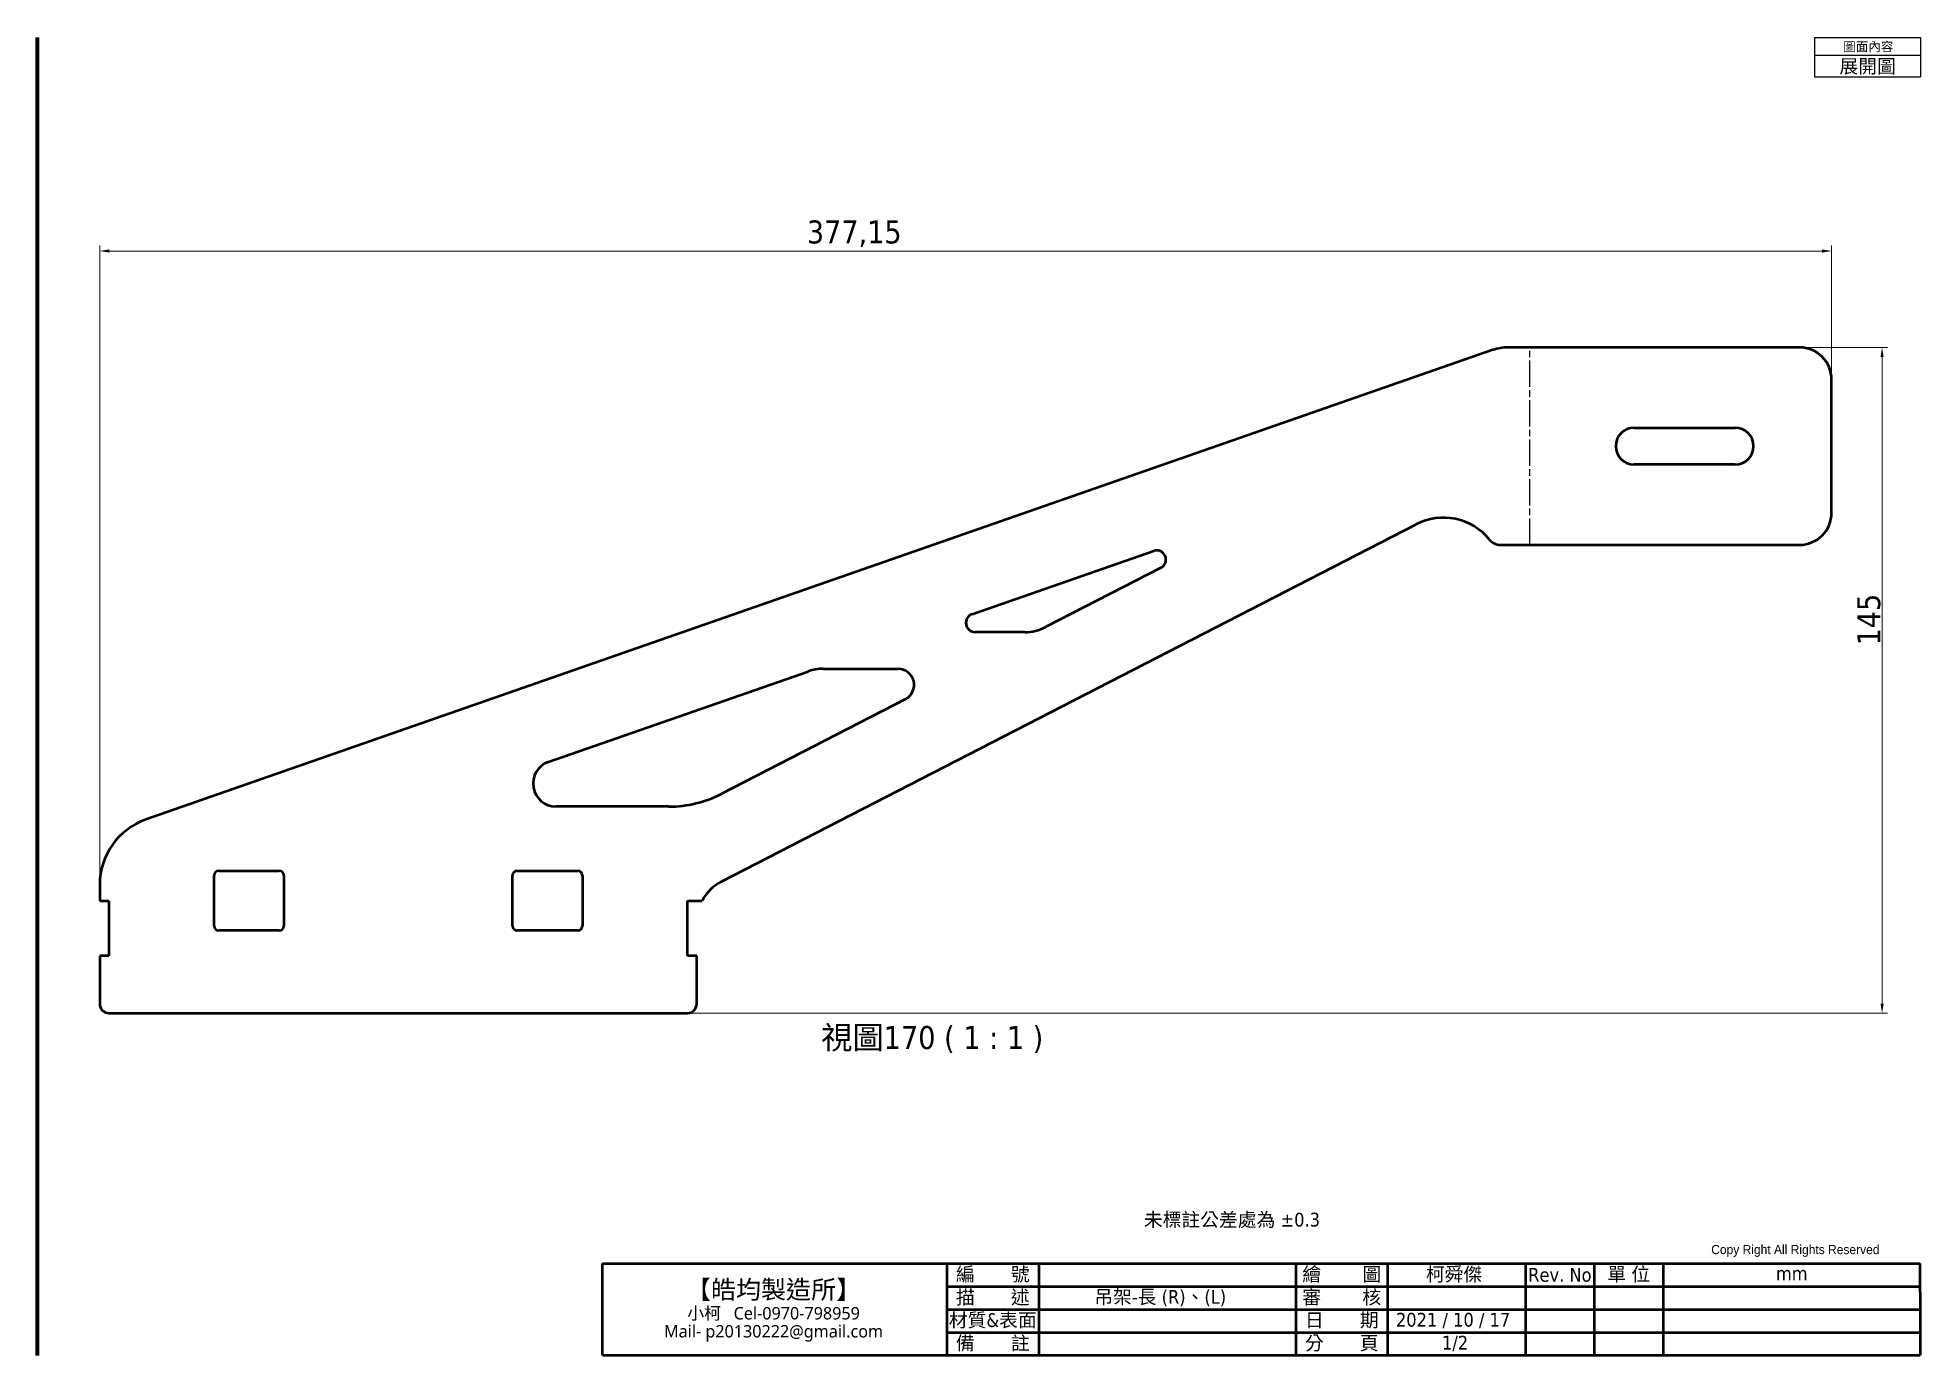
# Model space of a CAD drawing. Header units: millimetres. Extents: x 5 to 415, y 5 to 292.
import ezdxf
from ezdxf.enums import TextEntityAlignment as Align

# ---------------------------------------------------------------- set-up
doc = ezdxf.new("R2010")
doc.units = ezdxf.units.MM
doc.linetypes.add('CHAIN', pattern=[0.3543, 0.2362, -0.0295, 0.0591, -0.0295])
for name, color, linetype, lineweight in [('可見 (ISO)', 7, 'Continuous', 50), ('圖框 (ISO)', 7, 'Continuous', 70), ('折彎中心線 (ISO)', 7, 'CHAIN', 25), ('標註 (ISO)', 12, 'Continuous', 18), ('標題 (ISO)', 7, 'Continuous', 50), ('符號 (ISO)', 7, 'Continuous', 25)]:
    doc.layers.add(name, color=color, linetype=linetype, lineweight=lineweight)
doc.styles.add('@2.0標示文字 (ISO)', font='tahoma_0.ttf')
doc.styles.add('@3.0標示文字 (ISO)', font='tahoma_0.ttf')
doc.styles.add('標示文字 (ISO)', font='tahoma_0.ttf')
doc.styles.add('註記文字 (ISO)', font='tahoma_0.ttf')
doc.dimstyles.new('預設 (ISO)', dxfattribs={"dimtxt": 5, "dimasz": 2.1, "dimexe": 1.2, "dimexo": 0.5, "dimgap": 0.3, "dimtad": 1, "dimrnd": 1e-08, "dimtxsty": '標示文字 (ISO)', "dimcen": 0.09, "dimdle": 3, "dimclrd": 256, "dimclre": 256, "dimclrt": 256, "dimazin": 2, "dimtfac": 1, "dimtmove": 0, "dimatfit": 3, "dimfxl": 0, "dimtolj": 1, "dimtzin": 0, "dimlwd": -1, "dimlwe": -1, "dimarcsym": 0})

# ---------------------------------------------------------------- blocks, each defined once
blk = doc.blocks.new('圖框 預設圖框')
at = {"layer": '圖框 (ISO)', "flags": 128}
blk.add_lwpolyline([(5, 5), (5, 292)], dxfattribs=at)
blk = doc.blocks.new('標題欄框 KSJ-單位mm')
at = {"layer": '標題 (ISO)'}
for p, q in [((41.84, 139.37), (328.84, 139.37)), ((41.84, 130.09), (41.84, 139.37)), ((116.84, 139.37), (116.84, 119.37)), ((136.84, 139.37), (136.84, 119.37)), ((136.84, 139.37), (136.84, 119.37)), ((192.84, 139.37), (192.84, 119.37)), ((212.84, 139.37), (212.84, 119.37)), ((212.84, 139.37), (212.84, 119.37)), ((242.84, 139.37), (242.84, 119.37)), ((257.84, 139.37), (257.84, 119.37)), ((272.84, 139.37), (272.84, 119.37)), ((328.84, 133.09), (328.84, 139.37)), ((116.84, 134.37), (192.84, 134.37)), ((192.84, 134.37), (212.84, 134.37)), ((212.84, 134.37), (242.84, 134.37)), ((242.84, 134.37), (328.84, 134.37)), ((328.84, 133.09), (328.84, 119.37)), ((41.84, 119.37), (41.84, 130.09)), ((116.84, 129.37), (192.84, 129.37)), ((192.84, 129.37), (242.84, 129.37)), ((242.84, 129.37), (328.84, 129.37)), ((116.84, 124.37), (192.84, 124.37)), ((192.84, 124.37), (242.84, 124.37)), ((242.84, 124.37), (328.84, 124.37)), ((41.84, 119.37), (328.84, 119.37)), ((242.84, 119.37), (328.84, 119.37))]:
    blk.add_line(p, q, dxfattribs=at)
at = {"layer": '標題 (ISO)', "insert": (283.3, 143.41), "char_height": 2, "attachment_point": 1, "style": '註記文字 (ISO)'}
blk.add_mtext('\\f新細明體|b0|i0;\\H2.0000;Copy Right All Rights Reserved', dxfattribs=at)
at = {"layer": '標題 (ISO)', "insert": (79.1, 129.03), "char_height": 3, "width": 74.2489, "attachment_point": 5, "line_spacing_factor": 0.871881, "style": '註記文字 (ISO)'}
blk.add_mtext('{\\fMicrosoft JhengHei|b1|i0|c136|p34;\\H1.33333x;【皓均製造所】\\P\\fMicrosoft JhengHei|b0|i0|c136|p34;\\H0.675x;小柯   \\fMicrosoft JhengHei|b0|i0|c0|p34;Cel-\\f@Microsoft JhengHei|b0|i0|c0|p34;0970-798959\\H1.40979x; \\H0.70932x;\\P\\fMicrosoft JhengHei|b0|i0|c0|p34;Mail- \\f@Microsoft JhengHei|b0|i0|c0|p34;p20130222@gmail.com\\H1.08693x; }', dxfattribs=at)
at = {"layer": '標題 (ISO)', "char_height": 3, "attachment_point": 5, "style": '註記文字 (ISO)'}
for s, insert, width in [('編       號', (126.84, 136.87), 20), ('繪        圖        ', (202.84, 136.87), 20), ('Rev. No', (250.34, 136.87), 15), ('單 位 ', (265.34, 136.87), 15), ('mm', (300.84, 137.21), 56), ('描       述', (126.84, 131.87), 20), ('審        核', (202.84, 131.87), 20), ('材質&表面', (126.84, 126.87), 20), ('日       期', (202.84, 126.87), 20), ('備       註', (126.84, 121.87), 20), ('分       頁', (202.84, 121.87), 20)]:
    blk.add_mtext(s, dxfattribs=dict(at, insert=insert, width=width))
at = {"layer": '標題 (ISO)', "style": '註記文字 (ISO)'}
for tag, p in [('請輸入編號', (164.84, 136.87)), ('請輸入審核人員', (227.84, 131.87)), ('(變更序號)輸入1', (250.34, 131.87)), ('變更的日期1', (265.34, 131.87)), ('設計變更的內容1', (300.84, 131.87)), ('請輸入材質&表面處理', (164.84, 126.87)), ('(變更序號)輸入2', (250.34, 126.87)), ('變更的日期2', (265.34, 126.87)), ('設計變更的內容2', (300.84, 126.87)), ('請輸入備註', (164.84, 121.87)), ('(變更序號)輸入3', (250.34, 121.87)), ('變更的日期3', (265.34, 121.87)), ('設計變更的內容3', (300.84, 121.87))]:
    blk.add_attdef(tag, text='', height=3, dxfattribs=at).set_placement(p, align=Align.MIDDLE_CENTER)
for tag, p in [('請輸入繪圖人員_001', (221.16, 135.53)), ('請輸入描述_001', (148.94, 130.6)), ('請輸入日期_001', (214.64, 125.62)), ('請輸入分頁_001', (224.67, 120.62))]:
    blk.add_attdef(tag, p, '', height=3, dxfattribs=at)
blk = doc.blocks.new('表格2')
at = {"layer": '符號 (ISO)'}
for p, q in [((391.95, 292), (415, 292)), ((391.95, 292), (391.95, 288.22)), ((415, 292), (415, 288.22)), ((391.95, 288.22), (415, 288.22)), ((391.95, 288.22), (391.95, 283.44)), ((415, 288.22), (415, 283.44)), ((391.95, 283.44), (415, 283.44))]:
    blk.add_line(p, q, dxfattribs=at)
at = {"layer": '符號 (ISO)', "attachment_point": 7}
for s, insert, char_height, style in [('圖面內容', (398.21, 288.83), 2, '@2.0標示文字 (ISO)'), ('展開圖', (397.38, 283.95), 3, '@3.0標示文字 (ISO)')]:
    blk.add_mtext(s, dxfattribs=dict(at, insert=insert, char_height=char_height, style=style))
blk = doc.blocks.new('*D11')
at = {"layer": 'Defpoints', "color": 0}
for p in [(395.67, 245.53), (395.67, 217.53), (18.52, 107.53)]:
    blk.add_point(p, dxfattribs=at)
at = {"layer": '標註 (ISO)'}
for p, q in [((18.52, 108.03), (18.52, 246.73)), ((395.67, 218.03), (395.67, 246.73)), ((20.62, 245.53), (393.57, 245.53))]:
    blk.add_line(p, q, dxfattribs=at)
for points in [[(20.62, 245.88), (20.62, 245.18), (18.52, 245.53)], [(393.57, 245.88), (393.57, 245.18), (395.67, 245.53)]]:
    blk.add_solid(points, dxfattribs=at)
at = {"layer": '標註 (ISO)', "insert": (182.83, 252.18), "char_height": 5, "attachment_point": 2, "style": '標示文字 (ISO)'}
blk.add_mtext('\\A1;377,15', dxfattribs=at)
blk = doc.blocks.new('*D12')
at = {"layer": 'Defpoints', "color": 0}
for p in [(388.67, 224.53), (146.52, 79.53), (406.67, 79.53)]:
    blk.add_point(p, dxfattribs=at)
at = {"layer": '標註 (ISO)'}
for p, q in [((389.17, 224.53), (407.87, 224.53)), ((406.67, 222.43), (406.67, 81.63)), ((147.02, 79.53), (407.87, 79.53))]:
    blk.add_line(p, q, dxfattribs=at)
for points in [[(406.32, 222.43), (407.02, 222.43), (406.67, 224.53)], [(406.32, 81.63), (407.02, 81.63), (406.67, 79.53)]]:
    blk.add_solid(points, dxfattribs=at)
at = {"layer": '標註 (ISO)', "insert": (401.25, 165.25), "char_height": 5, "attachment_point": 2, "rotation": 90, "style": '標示文字 (ISO)'}
blk.add_mtext('\\A1;145', dxfattribs=at)

msp = doc.modelspace()

# ---------------------------------------------------------------- linework, layer by layer
at = {"layer": '可見 (ISO)'}
for p, q in [((321.921, 223.973), (28.581, 121.694)), ((388.67, 224.53), (325.213, 224.53)), ((395.67, 188.53), (395.67, 217.53)), ((352.67, 207.03), (374.67, 207.03)), ((374.67, 199.03), (352.67, 199.03)), ((153.945, 108.21), (305.158, 185.997)), ((323.52, 181.53), (388.67, 181.53)), ((208.489, 166.419), (248.046, 180.211)), ((249.619, 176.544), (224.53, 163.638)), ((219.956, 162.53), (209.148, 162.53)), ((116.232, 134.251), (172.794, 153.973)), ((176.086, 154.53), (192.371, 154.53)), ((193.972, 147.918), (153.89, 127.299)), ((142.454, 124.53), (117.878, 124.53)), ((18.52, 107.53), (18.52, 104.03)), ((43.42, 98.53), (43.42, 109.53)), ((44.42, 110.53), (57.62, 110.53)), ((58.62, 109.53), (58.62, 98.53)), ((108.42, 98.53), (108.42, 109.53)), ((109.42, 110.53), (122.62, 110.53)), ((123.62, 109.53), (123.62, 98.53)), ((18.52, 104.03), (20.52, 104.03)), ((20.52, 104.03), (20.52, 92.03)), ((146.52, 92.03), (146.52, 104.03)), ((146.52, 104.03), (149.7, 104.03)), ((57.62, 97.53), (44.42, 97.53)), ((122.62, 97.53), (109.42, 97.53)), ((20.52, 92.03), (18.52, 92.03)), ((18.52, 92.03), (18.52, 81.53)), ((148.52, 92.03), (146.52, 92.03)), ((148.52, 81.53), (148.52, 92.03)), ((20.52, 79.53), (146.52, 79.53))]:
    msp.add_line(p, q, dxfattribs=at)
for centre, radius, start, end in [((325.213, 214.53), 10, 90, 109.22214), ((388.67, 217.53), 7, 0, 90), ((352.67, 203.03), 4, 90, 270), ((374.67, 203.03), 4, 270, 90), ((311.105, 174.437), 13, 39.11196, 117.22214), ((388.67, 188.53), 7, 270, 0), ((323.52, 184.53), 3, 219.11196, 270), ((248.705, 178.323), 2, 297.22214, 109.22214), ((209.148, 164.53), 2, 109.22214, 270), ((219.956, 172.53), 10, 270, 297.22214), ((176.086, 144.53), 10, 90, 109.22214), ((192.371, 151.03), 3.5, 297.22214, 90), ((117.878, 129.53), 5, 109.22214, 270), ((142.454, 149.53), 25, 270, 297.22214), ((33.52, 107.53), 15, 109.22214, 180), ((44.42, 109.53), 1, 90, 180), ((57.62, 109.53), 1, 0, 90), ((109.42, 109.53), 1, 90, 180), ((122.62, 109.53), 1, 0, 90), ((158.52, 99.318), 10, 117.22214, 151.88442), ((44.42, 98.53), 1, 180, 270), ((57.62, 98.53), 1, 270, 0), ((109.42, 98.53), 1, 180, 270), ((122.62, 98.53), 1, 270, 0), ((20.52, 81.53), 2, 180, 270), ((146.52, 81.53), 2, 270, 0)]:
    msp.add_arc(centre, radius, start, end, dxfattribs=at)
at = {"layer": '折彎中心線 (ISO)', "ltscale": 24.273214}
msp.add_line((329.944, 181.53), (329.944, 224.53), dxfattribs=at)

# ---------------------------------------------------------------- block references
for name in ['圖框 預設圖框', '表格2']:
    msp.add_blockref(name, (0, 0))
msp.add_blockref('標題欄框 KSJ-單位mm', (86.156, -114.365)).add_auto_attribs({'請輸入描述_001': '吊架-長 (R)、(L)', '請輸入繪圖人員_001': '柯舜傑', '請輸入日期_001': '2021 / 10 / 17', '請輸入分頁_001': '1/2'})

# ---------------------------------------------------------------- texts
at = {"layer": '符號 (ISO)', "insert": (175.62, 70.825), "char_height": 5, "attachment_point": 7, "style": '標示文字 (ISO)'}
msp.add_mtext('視圖170 ( 1 : 1 )', dxfattribs=at)
at = {"layer": '符號 (ISO)', "insert": (245.898, 36.063), "char_height": 3, "width": 55.80779, "attachment_point": 1, "style": '註記文字 (ISO)'}
msp.add_mtext('未標註公差處為 ±0.3', dxfattribs=at)

# ---------------------------------------------------------------- dimensions: what is measured, and where the dimension line sits
at = {"layer": '標註 (ISO)'}
for base, p1, p2, angle, picture, middle in [((395.67, 245.53), (18.52, 107.53), (395.67, 217.53), 180, '*D11', (182.834, 245.53)), ((406.67, 79.53), (388.67, 224.53), (146.52, 79.53), 90, '*D12', (406.67, 165.245))]:
    dim = msp.add_linear_dim(base=base, p1=p1, p2=p2, angle=angle, dimstyle='預設 (ISO)', override={"dimgap": 0.3, "dimdec": 2, "dimtol": 0, "dimlim": 0, "dimtp": 0, "dimtm": 0, "dimtdec": 2, "dimtofl": 0, "dimatfit": 1}, dxfattribs=at)
    dim.commit()
    dim.dimension.update_dxf_attribs({"geometry": picture, "text_midpoint": middle, "dimtype": 160})

doc.saveas('drawing.dxf')
